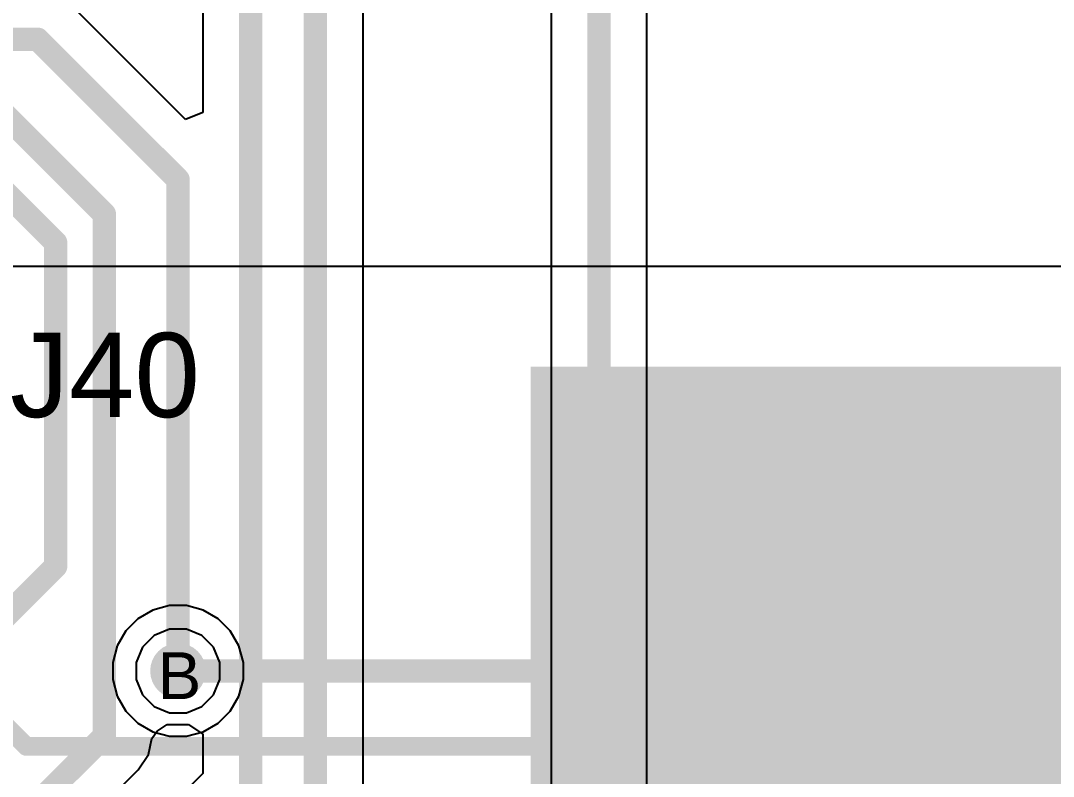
# Model space of a CAD drawing. Header units: inches. Extents: x 0 to 5379, y 0 to 5429.
# Drawn here: x 116.96 to 128.15, y 141.84 to 150.04 of the extents above; entities that cross this region are included whole.
import ezdxf

# ---------------------------------------------------------------- set-up
doc = ezdxf.new("R2010")
doc.units = ezdxf.units.IN
for name, color, linetype in [('Bottom Layer', 5, 'Continuous'), ('Bottom Solder', 6, 'Continuous'), ('Drill Drawing', 1, 'Continuous'), ('GND01', 16, 'Continuous'), ('GND02', 76, 'Continuous'), ('PWR', 156, 'Continuous'), ('SIG 01', 90, 'Continuous'), ('Top Layer', 1, 'Continuous'), ('Top Overlay', 2, 'Continuous'), ('Top Solder', 216, 'Continuous'), ('Via Holes', 16, 'Continuous')]:
    doc.layers.add(name, color=color, linetype=linetype)
doc.styles.add('Arial', font='', dxfattribs={"height": 0.2})
doc.styles.get('Arial').set_extended_font_data('Arial')

msp = doc.modelspace()

# ---------------------------------------------------------------- hatches: boundary and pattern name
at = {"layer": 'Bottom Layer'}
h = msp.add_hatch(color=5, dxfattribs=at)
edge = h.paths.add_edge_path()
edge.add_arc((118.661, 142.986), 0.2, 0, 360)
at = {"layer": 'Bottom Solder'}
msp.add_hatch(color=6, dxfattribs=at).paths.add_polyline_path([(122.483, 137.592), (170.1, 137.592), (170.1, 146.286), (122.483, 146.286)])
h = msp.add_hatch(color=6, dxfattribs=at)
edge = h.paths.add_edge_path()
edge.add_arc((118.661, 142.986), 0.302, 0, 360)
at = {"layer": 'GND01'}
h = msp.add_hatch(color=16, dxfattribs=at)
edge = h.paths.add_edge_path()
edge.add_arc((118.661, 142.986), 0.2, 0, 360)
at = {"layer": 'GND02'}
h = msp.add_hatch(color=76, dxfattribs=at)
edge = h.paths.add_edge_path()
edge.add_arc((118.661, 142.986), 0.2, 0, 360)
at = {"layer": 'PWR'}
h = msp.add_hatch(color=156, dxfattribs=at)
edge = h.paths.add_edge_path()
edge.add_arc((118.661, 142.986), 0.2, 0, 360)
at = {"layer": 'SIG 01'}
h = msp.add_hatch(color=90, dxfattribs=at)
edge = h.paths.add_edge_path()
edge.add_arc((118.661, 142.986), 0.2, 0, 360)
at = {"layer": 'Top Layer'}
h = msp.add_hatch(color=1, dxfattribs=at)
edge = h.paths.add_edge_path()
edge.add_arc((118.661, 142.986), 0.2, 0, 360)
at = {"layer": 'Top Solder'}
h = msp.add_hatch(color=216, dxfattribs=at)
edge = h.paths.add_edge_path()
edge.add_arc((118.661, 142.986), 0.302, 0, 360)
at = {"layer": 'Via Holes'}
h = msp.add_hatch(color=7, dxfattribs=at)
edge = h.paths.add_edge_path()
edge.add_arc((118.661, 142.986), 0.1, 0, 360)

# ---------------------------------------------------------------- linework, layer by layer
at = {"layer": 'Bottom Layer'}
for p, q in [((118.567, 143.694), (118.387, 143.645)), ((118.754, 143.694), (118.567, 143.694)), ((118.934, 143.645), (118.754, 143.694)), ((118.387, 143.645), (118.226, 143.552)), ((119.095, 143.552), (118.934, 143.645)), ((118.226, 143.552), (118.094, 143.42)), ((119.227, 143.42), (119.095, 143.552)), ((118.094, 143.42), (118.001, 143.259)), ((119.32, 143.259), (119.227, 143.42)), ((118.001, 143.259), (117.953, 143.079)), ((119.369, 143.079), (119.32, 143.259)), ((117.953, 143.079), (117.953, 142.892)), ((119.369, 142.892), (119.369, 143.079)), ((117.953, 142.892), (118.001, 142.712)), ((119.32, 142.712), (119.369, 142.892)), ((118.001, 142.712), (118.094, 142.551)), ((119.227, 142.551), (119.32, 142.712)), ((118.094, 142.551), (118.226, 142.419)), ((119.095, 142.419), (119.227, 142.551)), ((118.226, 142.419), (118.387, 142.326)), ((118.934, 142.326), (119.095, 142.419)), ((118.387, 142.326), (118.567, 142.278)), ((118.567, 142.278), (118.754, 142.278)), ((118.754, 142.278), (118.934, 142.326))]:
    msp.add_line(p, q, dxfattribs=at)
at = {"layer": 'GND01'}
for p, q in [((118.403, 143.37), (118.276, 143.243)), ((118.57, 143.44), (118.403, 143.37)), ((118.751, 143.44), (118.57, 143.44)), ((118.918, 143.37), (118.751, 143.44)), ((119.045, 143.243), (118.918, 143.37)), ((118.276, 143.243), (118.207, 143.076)), ((119.115, 143.076), (119.045, 143.243)), ((118.207, 143.076), (118.207, 142.895)), ((119.115, 142.895), (119.115, 143.076)), ((118.207, 142.895), (118.276, 142.728)), ((119.045, 142.728), (119.115, 142.895)), ((118.276, 142.728), (118.403, 142.601)), ((118.918, 142.601), (119.045, 142.728)), ((118.403, 142.601), (118.57, 142.532)), ((118.751, 142.532), (118.918, 142.601)), ((118.57, 142.532), (118.751, 142.532))]:
    msp.add_line(p, q, dxfattribs=at)
at = {"layer": 'GND02'}
for p, q in [((118.403, 143.37), (118.276, 143.243)), ((118.57, 143.44), (118.403, 143.37)), ((118.751, 143.44), (118.57, 143.44)), ((118.918, 143.37), (118.751, 143.44)), ((119.045, 143.243), (118.918, 143.37)), ((118.276, 143.243), (118.207, 143.076)), ((119.115, 143.076), (119.045, 143.243)), ((118.207, 143.076), (118.207, 142.895)), ((119.115, 142.895), (119.115, 143.076)), ((118.207, 142.895), (118.276, 142.728)), ((119.045, 142.728), (119.115, 142.895)), ((118.276, 142.728), (118.403, 142.601)), ((118.918, 142.601), (119.045, 142.728)), ((118.403, 142.601), (118.57, 142.532)), ((118.751, 142.532), (118.918, 142.601)), ((118.57, 142.532), (118.751, 142.532))]:
    msp.add_line(p, q, dxfattribs=at)
at = {"layer": 'PWR'}
for p, q in [((118.403, 143.37), (118.276, 143.243)), ((118.57, 143.44), (118.403, 143.37)), ((118.751, 143.44), (118.57, 143.44)), ((118.918, 143.37), (118.751, 143.44)), ((119.045, 143.243), (118.918, 143.37)), ((118.276, 143.243), (118.207, 143.076)), ((119.115, 143.076), (119.045, 143.243)), ((118.207, 143.076), (118.207, 142.895)), ((119.115, 142.895), (119.115, 143.076)), ((118.207, 142.895), (118.276, 142.728)), ((119.045, 142.728), (119.115, 142.895)), ((118.276, 142.728), (118.403, 142.601)), ((118.918, 142.601), (119.045, 142.728)), ((118.403, 142.601), (118.57, 142.532)), ((118.751, 142.532), (118.918, 142.601)), ((118.57, 142.532), (118.751, 142.532))]:
    msp.add_line(p, q, dxfattribs=at)
at = {"layer": 'SIG 01'}
for p, q in [((120.667, 141.397), (120.667, 182.018)), ((118.93, 181.332), (118.93, 149.043)), ((123.741, 125.962), (123.741, 180.482)), ((122.705, 180.267), (122.705, 136.416)), ((118.742, 148.965), (117.506, 150.201)), ((118.93, 149.043), (118.742, 148.965)), ((118.436, 142.332), (118.545, 142.405)), ((118.545, 142.405), (118.776, 142.405)), ((118.776, 142.405), (118.93, 142.302)), ((118.341, 142.081), (118.376, 142.255)), ((118.376, 142.255), (118.436, 142.332)), ((118.93, 142.302), (118.93, 141.874)), ((118.229, 141.913), (118.341, 142.081)), ((116.626, 140.31), (118.229, 141.913)), ((118.93, 141.874), (111.804, 134.748))]:
    msp.add_line(p, q, dxfattribs=at)
for points in [[(120.149, 141.397, 0.254, 0.254, 0), (120.149, 182.133, 0.254, 0.254, 0)], [(119.448, 141.659, 0.254, 0.254, 0), (119.448, 181.546, 0.254, 0.254, 0)], [(123.223, 125.748, 0.254, 0.254, 0), (123.223, 180.482, 0.254, 0.254, 0)], [(101.24, 149.835, 0.254, 0.254, 0), (117.14, 149.835, 0.254, 0.254, 0)], [(117.14, 149.835, 0.254, 0.254, 0), (118.661, 148.314, 0.254, 0.254, 0)], [(116.694, 149.108, 0.254, 0.254, 0), (117.862, 147.939, 0.254, 0.254, 0)], [(116.387, 148.579, 0.254, 0.254, 0), (117.335, 147.631, 0.254, 0.254, 0)], [(118.661, 142.986, 0.254, 0.254, 0), (118.661, 148.314, 0.254, 0.254, 0)], [(117.862, 142.279, 0.254, 0.254, 0), (117.862, 147.939, 0.254, 0.254, 0)], [(117.335, 144.12, 0.254, 0.254, 0), (117.335, 147.631, 0.254, 0.254, 0)], [(116.2, 142.986, 0.254, 0.254, 0), (117.335, 144.12, 0.254, 0.254, 0)], [(116.2, 140.617, 0.254, 0.254, 0), (117.862, 142.279, 0.254, 0.254, 0)]]:
    msp.add_lwpolyline(points, format="xyseb", dxfattribs=at)
for points in [[(117.077, 149.835, 0.127, 0.127, 1), (117.204, 149.835, 0.127, 0.127, 1)], [(117.077, 149.835, 0.127, 0.127, 1), (117.204, 149.835, 0.127, 0.127, 1)], [(118.597, 148.314, 0.127, 0.127, 1), (118.724, 148.314, 0.127, 0.127, 1)], [(118.597, 148.314, 0.127, 0.127, 1), (118.724, 148.314, 0.127, 0.127, 1)], [(117.799, 147.939, 0.127, 0.127, 1), (117.926, 147.939, 0.127, 0.127, 1)], [(117.799, 147.939, 0.127, 0.127, 1), (117.926, 147.939, 0.127, 0.127, 1)], [(117.271, 147.631, 0.127, 0.127, 1), (117.398, 147.631, 0.127, 0.127, 1)], [(117.271, 147.631, 0.127, 0.127, 1), (117.398, 147.631, 0.127, 0.127, 1)], [(117.271, 144.12, 0.127, 0.127, 1), (117.398, 144.12, 0.127, 0.127, 1)], [(117.271, 144.12, 0.127, 0.127, 1), (117.398, 144.12, 0.127, 0.127, 1)], [(118.597, 142.986, 0.127, 0.127, 1), (118.724, 142.986, 0.127, 0.127, 1)], [(117.799, 142.279, 0.127, 0.127, 1), (117.926, 142.279, 0.127, 0.127, 1)], [(117.799, 142.279, 0.127, 0.127, 1), (117.926, 142.279, 0.127, 0.127, 1)]]:
    msp.add_lwpolyline(points, format="xyseb", close=True, dxfattribs=at)
at = {"layer": 'Top Layer'}
for p, q in [((301.981, 147.371), (0.381, 147.371)), ((137.078, 147.371), (113.126, 147.371))]:
    msp.add_line(p, q, dxfattribs=at)
for points in [[(116.2, 142.986, 0.203, 0.203, 0), (117.018, 142.168, 0.203, 0.203, 0)], [(118.661, 142.986, 0.254, 0.254, 0), (123.126, 142.986, 0.254, 0.254, 0)], [(123.126, 142.986, 0.254, 0.254, 0), (124.633, 141.478, 0.254, 0.254, 0)], [(117.018, 142.168, 0.203, 0.203, 0), (122.634, 142.168, 0.203, 0.203, 0)], [(122.634, 142.168, 0.203, 0.203, 0), (123.744, 141.058, 0.203, 0.203, 0)]]:
    msp.add_lwpolyline(points, format="xyseb", dxfattribs=at)
for points in [[(118.597, 142.986, 0.127, 0.127, 1), (118.724, 142.986, 0.127, 0.127, 1)], [(123.062, 142.986, 0.127, 0.127, 1), (123.189, 142.986, 0.127, 0.127, 1)], [(123.062, 142.986, 0.127, 0.127, 1), (123.189, 142.986, 0.127, 0.127, 1)], [(116.967, 142.168, 0.102, 0.102, 1), (117.069, 142.168, 0.102, 0.102, 1)], [(116.967, 142.168, 0.102, 0.102, 1), (117.069, 142.168, 0.102, 0.102, 1)], [(122.583, 142.168, 0.102, 0.102, 1), (122.685, 142.168, 0.102, 0.102, 1)], [(122.583, 142.168, 0.102, 0.102, 1), (122.685, 142.168, 0.102, 0.102, 1)]]:
    msp.add_lwpolyline(points, format="xyseb", close=True, dxfattribs=at)

# ---------------------------------------------------------------- texts
at = {"layer": 'Drill Drawing', "style": 'Arial'}
msp.add_text('B', height=0.508, dxfattribs=at).set_placement((118.44, 142.681))
at = {"layer": 'Top Overlay', "style": 'Arial'}
msp.add_text('J40', height=0.9144, dxfattribs=at).set_placement((116.84, 145.738))

doc.saveas('drawing.dxf')
